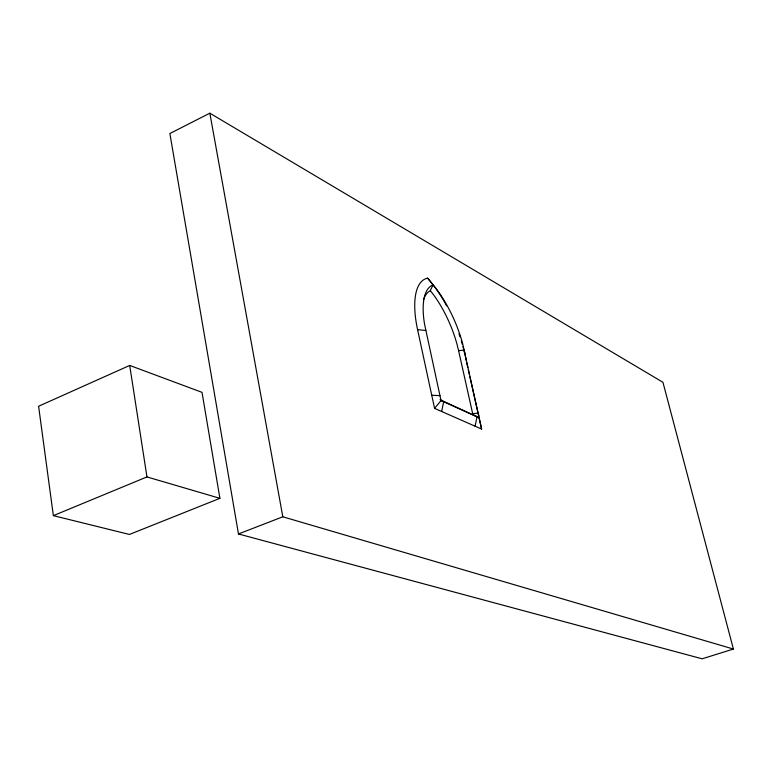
<?xml version="1.0" encoding="UTF-8"?>
<svg xmlns="http://www.w3.org/2000/svg" width="772" height="772" viewBox="0 0 772 772"><rect width="100%" height="100%" fill="white"/><g stroke="black" fill="none" stroke-linecap="round" stroke-linejoin="round"><path stroke-width="1.16" d="M475.098 426.192L477.028 416.783L472.435 414.274M441.642 411.486L443.659 401.768L440.851 400.234M423.519 299.806A63.352 24.511 67.6 0 1 430.072 290.909L433.102 285.003L427.611 278.152A76.225 29.5 67.6 0 0 417.575 329.634L434.578 408.378L481.622 429.058L462.698 343.839A69.625 27.512 67.2 0 0 434.752 286.943L433.102 285.003L431.963 285.399A67.704 26.065 67.6 0 0 424.561 324.192L441.024 400.591L434.578 408.378M209.839 113.194L169.869 133.527L238.471 533.963L702.134 658.806L733.4 649.049L662.945 382.285L209.839 113.194L282.813 516.796L733.4 649.049M129.706 365.436L38.6 406.246L53.355 515.648L129.426 534.456L219.904 498.326L202.013 392.35L129.706 365.436L146.96 476.922L219.904 498.326M53.355 515.648L146.96 476.922M238.471 533.963L282.813 516.796M430.4 290.793L430.882 291.362A65.147 25.872 67.2 0 1 457.111 344.669L458.587 350.652L464.252 350.102L466.211 360.466M472.667 413.657L478.408 413.117L478.785 416.417L469.878 376.784M431.731 395.206L439.953 395.66M417.575 329.634L425.777 330.493M440.05 399.693L479.48 417.884L441.024 400.591M466.742 362.792L467.784 367.453M468.305 369.788L469.357 374.449M479.036 417.565L481.622 429.058M458.587 350.652L472.85 414.458M427.611 278.152A78.387 31.141 67.2 0 1 443.07 299.555M443.668 300.578A78.387 31.141 67.2 0 1 446.612 305.808M458.964 333.793A78.387 31.141 67.2 0 1 459.987 336.775M461.299 340.906A78.387 31.141 67.2 0 1 462.322 344.37M462.959 346.657A78.387 31.141 67.2 0 1 464.647 353.47"/></g></svg>
